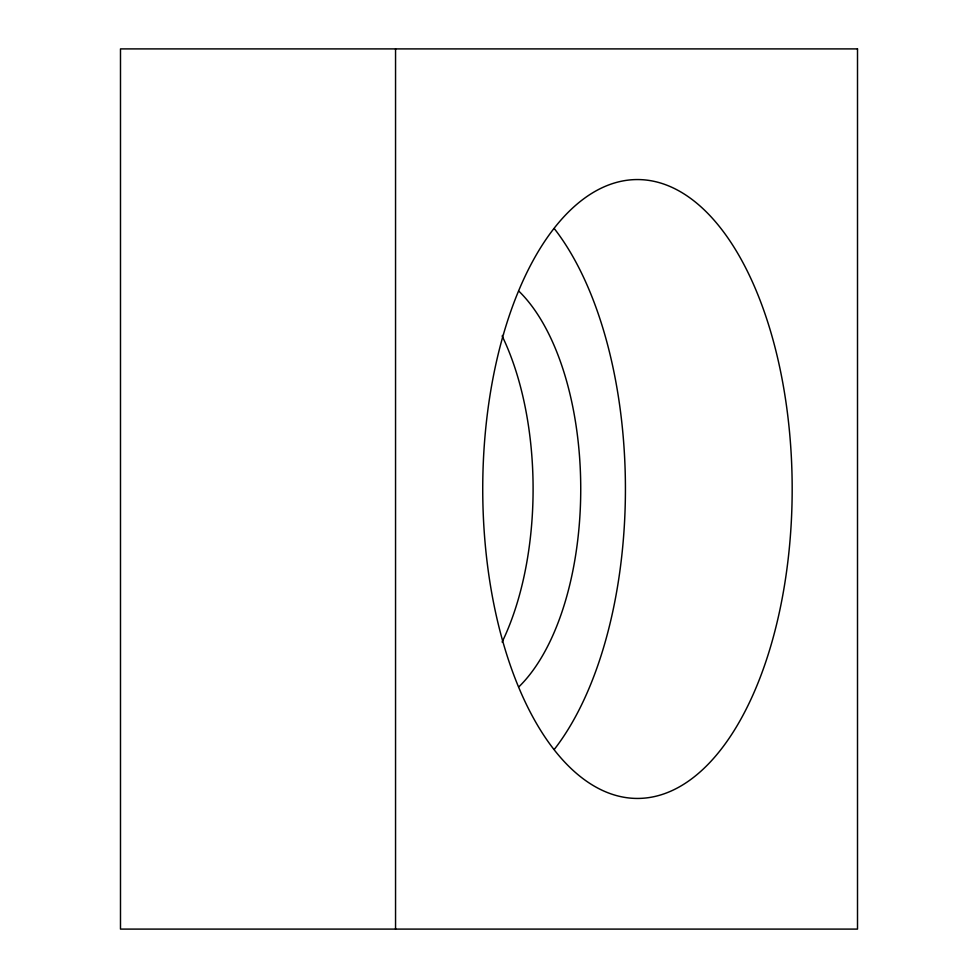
<?xml version="1.0" encoding="UTF-8"?>
<svg xmlns="http://www.w3.org/2000/svg" width="978" height="978" viewBox="0 0 978 978"><rect width="100%" height="100%" fill="white"/><g stroke="black" fill="none" stroke-linecap="round" stroke-linejoin="round"><path stroke-width="1.47" d="M395.552 48.9L395.552 929.1M554.245 228.534A309.451 154.72 -90 0 1 554.245 749.466M519.11 291.395A220.05 110.025 -90 0 1 580.736 489A220.05 110.025 -90 0 1 519.11 686.605M502.117 335.943A220.05 110.025 -90 0 1 502.117 642.057M857.51 48.9L120.49 48.9L120.49 929.1L857.51 929.1L857.51 48.9M503.462 334.28A309.439 154.72 90 0 0 637.46 798.439A309.439 154.72 90 0 0 771.446 334.28A309.439 154.72 90 0 0 503.462 334.28"/></g></svg>
